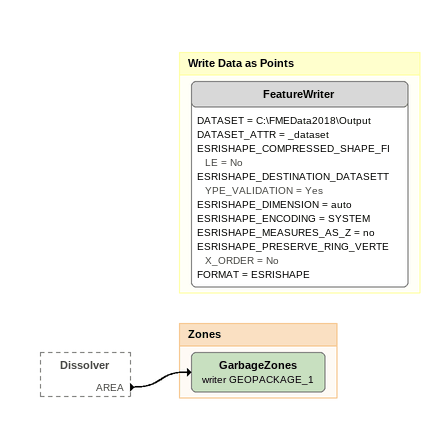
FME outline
Dissolver [outside]
    AREA -> GarbageZones (writer GEOPACKAGE_1)

Bookmark: Zones
GarbageZones (writer GEOPACKAGE_1)

Bookmark: Write Data as Points
FeatureWriter
    DATASET = C:\FMEData2018\Output
    DATASET_ATTR = _dataset
    ESRISHAPE_COMPRESSED_SHAPE_FILE = No
    ESRISHAPE_DESTINATION_DATASETTYPE_VALIDATION = Yes
    ESRISHAPE_DIMENSION = auto
    ESRISHAPE_ENCODING = SYSTEM
    ESRISHAPE_MEASURES_AS_Z = no
    ESRISHAPE_PRESERVE_RING_VERTEX_ORDER = No
    FORMAT = ESRISHAPE
